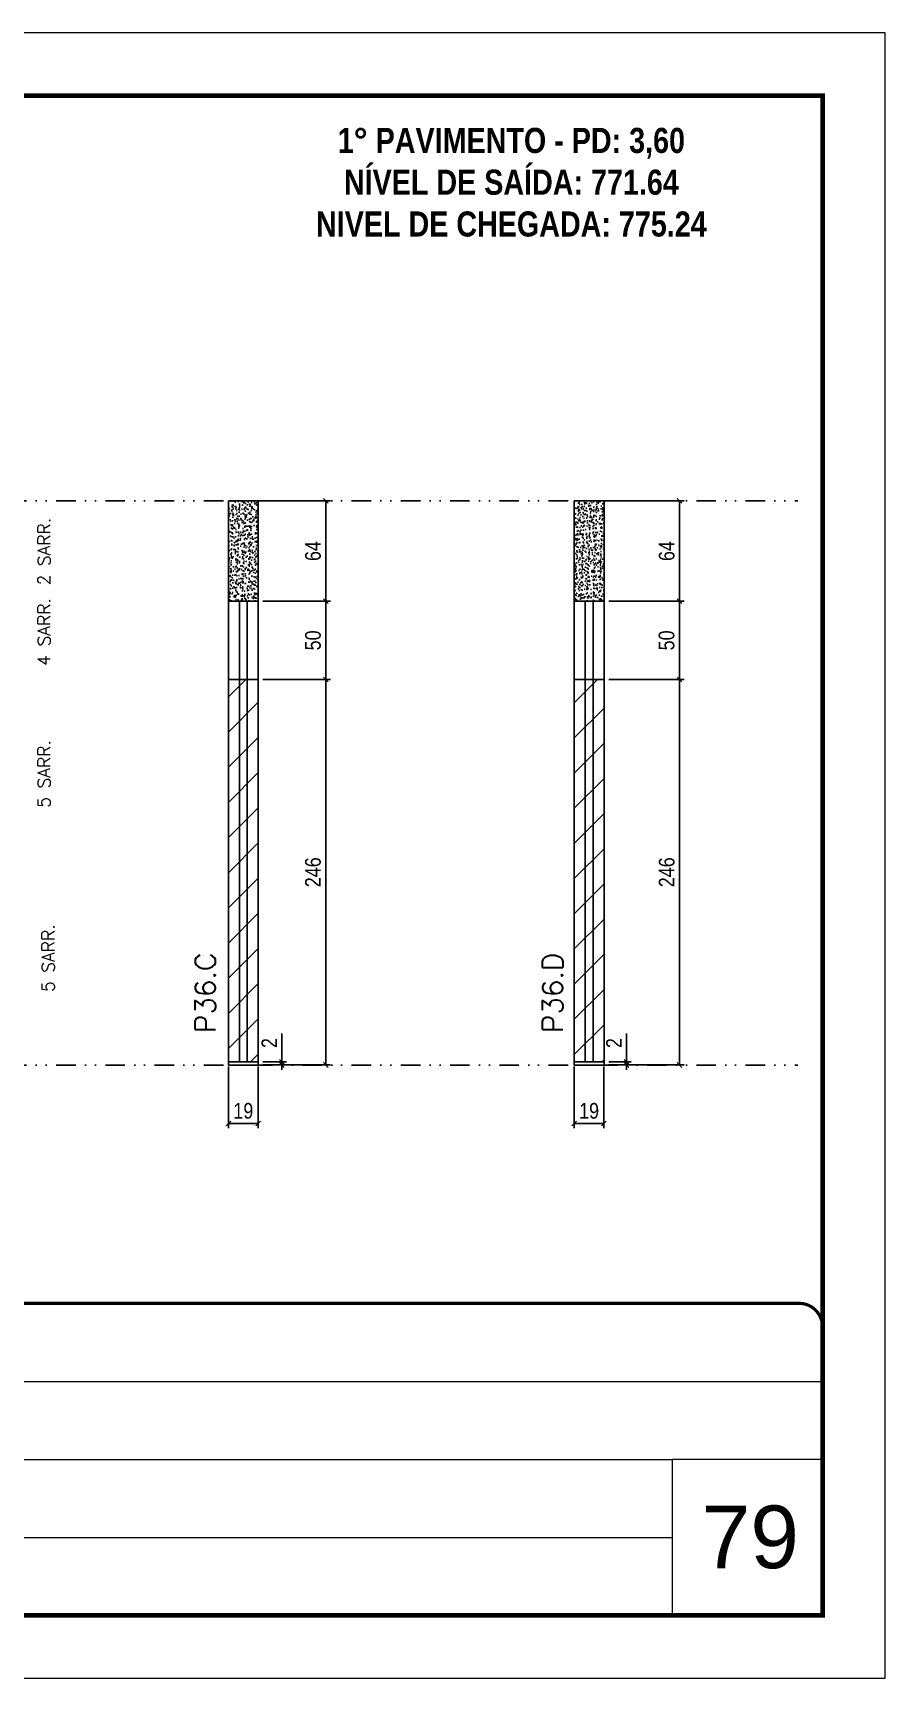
# Model space of a CAD drawing. Extents: x 2949 to 9203, y -16089 to 12527.
# Drawn here: x 7073 to 7618, y -10346 to -9296 of the extents above; entities that cross this region are included whole.
import ezdxf

# ---------------------------------------------------------------- set-up
doc = ezdxf.new("R2010")
doc.units = 0
for name, pattern in [('CONTINUO', [0]), ('DASHED', [0.75, 0.5, -0.25]), ('DIVIDE2', [0.625, 0.25, -0.125, 0, -0.125, 0, -0.125])]:
    doc.linetypes.add(name, pattern=pattern)
for name, color, linetype, lineweight in [('CARIMBO', 255, 'Continuous', 9), ('Folhas', 255, 'Continuous', 9), ('Hachura', 251, 'Continuous', 9), ('SARRAFO DE PRESSAO', 251, 'DASHED', 9), ('Texto Seção', 7, 'Continuous', 15)]:
    doc.layers.add(name, color=color, linetype=linetype, lineweight=lineweight)
for name, color, linetype in [('COTA', 241, 'Continuous'), ('NOMENCLATURA', 7, 'Continuous'), ('Nível', 160, 'Continuous'), ('Painéis', 200, 'Continuous'), ('SARR_2.2x7', 40, 'Continuous')]:
    doc.layers.add(name, color=color, linetype=linetype)
doc.styles.add('ARIAL', font='arial.ttf')
doc.styles.add('COTA TECNICA', font='techl___.ttf', dxfattribs={"height": 10})
doc.styles.add('COTA TECNICA-50', font='techl___.ttf', dxfattribs={"height": 10})
doc.styles.add('REGUA-120', font='ROMANS.shx', dxfattribs={"height": 15})
doc.styles.add('ROMANC', font='techb___.ttf', dxfattribs={"height": 2.5})
doc.styles.add('ROMANS', font='romans.shx')
doc.dimstyles.new('COTA PAINEL-50', dxfattribs={"dimtxt": 10, "dimasz": 3, "dimexe": 3, "dimexo": 3, "dimgap": 3, "dimtad": 1, "dimdec": 1, "dimzin": 12, "dimdsep": 46, "dimtxsty": 'COTA TECNICA-50', "dimblk1": 'OBLIQUE', "dimblk2": 'OBLIQUE', "dimsah": 1, "dimcen": 0.9, "dimclrd": 4, "dimclre": 4, "dimclrt": 240, "dimadec": 1, "dimazin": 3, "dimtfac": 1, "dimtdec": 1, "dimtmove": 0, "dimatfit": 3, "dimfxl": 1, "dimtolj": 1, "dimtzin": 12, "dimarcsym": 0})
doc.dimstyles.new('PAINEL', dxfattribs={"dimtxt": 10, "dimasz": 3, "dimexe": 3, "dimexo": 3, "dimgap": 3, "dimtad": 1, "dimdec": 1, "dimzin": 12, "dimdsep": 46, "dimtxsty": 'COTA TECNICA', "dimblk1": 'OBLIQUE', "dimblk2": 'OBLIQUE', "dimsah": 1, "dimcen": 0.9, "dimclrd": 4, "dimclre": 4, "dimclrt": 240, "dimadec": 1, "dimazin": 3, "dimtfac": 1, "dimtdec": 1, "dimtmove": 0, "dimatfit": 3, "dimfxl": 1, "dimtolj": 1, "dimtzin": 12, "dimarcsym": 0})
pattern_1 = [(45, (-127659.178, -37644.947), (-11.2253202, 11.2253202), [])]

# ---------------------------------------------------------------- blocks, each defined once
blk = doc.blocks.new('9999999999')
at = {"color": 30, "linetype": 'CONTINUO'}
for p, q in [((98564.6, 34379.6), (99584, 34379.6)), ((98564.6, 34329.8), (99488, 34329.8)), ((99584, 34329.8), (99488, 34329.8)), ((99488, 34329.8), (99488, 34230.2)), ((98564.6, 34280), (99488, 34280))]:
    blk.add_line(p, q, dxfattribs=at)
at = {"color": 30, "linetype": 'CONTINUO', "const_width": 2}
blk.add_lwpolyline([(99584, 34230.2), (99584, 34414.4, 0.414214), (99569, 34429.4), (98229, 34429.4, 0.414214), (98214, 34414.4), (98214, 34245.2, 0.414214), (98229, 34230.2), (99584, 34230.2)], format="xyb", dxfattribs=at)
at = {"layer": 'Folhas'}
blk.add_lwpolyline([(98139, 34190.2), (99624, 34190.2), (99624, 35240.2), (98139, 35240.2)], close=True, dxfattribs=at)
at = {"layer": 'Folhas', "color": 30, "const_width": 3}
blk.add_lwpolyline([(98214, 34230.2), (99584, 34230.2), (99584, 35200.2), (98214, 35200.2)], close=True, dxfattribs=at)
blk = doc.blocks.new('_Oblique')
at = {"color": 0, "linetype": 'ByBlock', "lineweight": -2}
blk.add_line((-0.5, -0.5), (0.5, 0.5), dxfattribs=at)
blk = doc.blocks.new('*D2912')
at = {"layer": 'COTA', "color": 4, "lineweight": -2, "transparency": 16777216}
for p, q in [((7198.2, -9955.9), (7198.2, -9995.3)), ((7217.2, -9955.9), (7217.2, -9995.3)), ((7198.2, -9992.3), (7217.2, -9992.3))]:
    blk.add_line(p, q, dxfattribs=at)
at = {"layer": 'Defpoints', "color": 0, "transparency": 16777216}
for p in [(7198.2, -9952.9), (7217.2, -9952.9), (7217.2, -9992.3)]:
    blk.add_point(p, dxfattribs=at)
at = {"layer": 'COTA', "color": 4, "lineweight": -2, "transparency": 16777216, "xscale": 3, "yscale": 3, "zscale": 3, "rotation": 180}
blk.add_blockref('_Oblique', (7198.2, -9992.3), dxfattribs=at)
at = {"layer": 'COTA', "color": 4, "lineweight": -2, "transparency": 16777216, "xscale": 3, "yscale": 3, "zscale": 3}
blk.add_blockref('_Oblique', (7217.2, -9992.3), dxfattribs=at)
at = {"layer": 'COTA', "color": 240, "transparency": 16777216, "insert": (7207.7, -9984.2), "char_height": 10, "attachment_point": 5, "style": 'COTA TECNICA'}
blk.add_mtext('\\A1;19', dxfattribs=at)
blk = doc.blocks.new('*D2913')
at = {"layer": 'COTA', "color": 4, "lineweight": -2, "transparency": 16777216}
for p, q in [((7419, -9955.9), (7419, -9995.3)), ((7438, -9955.9), (7438, -9995.3)), ((7419, -9992.3), (7438, -9992.3))]:
    blk.add_line(p, q, dxfattribs=at)
at = {"layer": 'Defpoints', "color": 0, "transparency": 16777216}
for p in [(7419, -9952.9), (7438, -9952.9), (7438, -9992.3)]:
    blk.add_point(p, dxfattribs=at)
at = {"layer": 'COTA', "color": 4, "lineweight": -2, "transparency": 16777216, "xscale": 3, "yscale": 3, "zscale": 3, "rotation": 180}
blk.add_blockref('_Oblique', (7419, -9992.3), dxfattribs=at)
at = {"layer": 'COTA', "color": 4, "lineweight": -2, "transparency": 16777216, "xscale": 3, "yscale": 3, "zscale": 3}
blk.add_blockref('_Oblique', (7438, -9992.3), dxfattribs=at)
at = {"layer": 'COTA', "color": 240, "transparency": 16777216, "insert": (7428.5, -9984.2), "char_height": 10, "attachment_point": 5, "style": 'COTA TECNICA'}
blk.add_mtext('\\A1;19', dxfattribs=at)
blk = doc.blocks.new('*D2914')
at = {"layer": 'COTA', "color": 4, "lineweight": -2, "transparency": 16777216}
for p, q in [((7441, -9708.9), (7489.2, -9708.9)), ((7486.2, -9708.9), (7486.2, -9954.9)), ((7441, -9954.9), (7489.2, -9954.9))]:
    blk.add_line(p, q, dxfattribs=at)
at = {"layer": 'Defpoints', "color": 0, "transparency": 16777216}
for p in [(7438, -9708.9), (7438, -9954.9), (7486.2, -9954.9)]:
    blk.add_point(p, dxfattribs=at)
at = {"layer": 'COTA', "color": 4, "lineweight": -2, "transparency": 16777216, "xscale": 3, "yscale": 3, "zscale": 3}
for p, rotation in [((7486.2, -9708.9), 90), ((7486.2, -9954.9), 270)]:
    blk.add_blockref('_Oblique', p, dxfattribs=dict(at, rotation=rotation))
at = {"layer": 'COTA', "color": 240, "transparency": 16777216, "insert": (7478.1, -9831.9), "char_height": 10, "attachment_point": 5, "rotation": 90, "style": 'COTA TECNICA'}
blk.add_mtext('\\A1;246', dxfattribs=at)
blk = doc.blocks.new('*D2915')
at = {"layer": 'COTA', "color": 4, "lineweight": -2, "transparency": 16777216}
for p, q in [((7441, -9594.9), (7489.2, -9594.9)), ((7486.2, -9658.9), (7486.2, -9594.9)), ((7441, -9658.9), (7489.2, -9658.9))]:
    blk.add_line(p, q, dxfattribs=at)
at = {"layer": 'Defpoints', "color": 0, "transparency": 16777216}
for p in [(7438, -9594.9), (7486.2, -9594.9), (7438, -9658.9)]:
    blk.add_point(p, dxfattribs=at)
at = {"layer": 'COTA', "color": 4, "lineweight": -2, "transparency": 16777216, "xscale": 3, "yscale": 3, "zscale": 3}
for p, rotation in [((7486.2, -9594.9), 90), ((7486.2, -9658.9), 270)]:
    blk.add_blockref('_Oblique', p, dxfattribs=dict(at, rotation=rotation))
at = {"layer": 'COTA', "color": 240, "transparency": 16777216, "insert": (7478.1, -9626.9), "char_height": 10, "attachment_point": 5, "rotation": 90, "style": 'COTA TECNICA'}
blk.add_mtext('\\A1;64', dxfattribs=at)
blk = doc.blocks.new('*D2916')
at = {"layer": 'COTA', "color": 4, "lineweight": -2, "transparency": 16777216}
for p, q in [((7220.2, -9708.9), (7263.3, -9708.9)), ((7260.3, -9954.9), (7260.3, -9708.9)), ((7220.2, -9954.9), (7263.3, -9954.9))]:
    blk.add_line(p, q, dxfattribs=at)
at = {"layer": 'Defpoints', "color": 0, "transparency": 16777216}
for p in [(7217.2, -9708.9), (7260.3, -9708.9), (7217.2, -9954.9)]:
    blk.add_point(p, dxfattribs=at)
at = {"layer": 'COTA', "color": 4, "lineweight": -2, "transparency": 16777216, "xscale": 3, "yscale": 3, "zscale": 3}
for p, rotation in [((7260.3, -9708.9), 90), ((7260.3, -9954.9), 270)]:
    blk.add_blockref('_Oblique', p, dxfattribs=dict(at, rotation=rotation))
at = {"layer": 'COTA', "color": 240, "transparency": 16777216, "insert": (7252.2, -9831.9), "char_height": 10, "attachment_point": 5, "rotation": 90, "style": 'COTA TECNICA'}
blk.add_mtext('\\A1;246', dxfattribs=at)
blk = doc.blocks.new('*D2917')
at = {"layer": 'COTA', "color": 4, "lineweight": -2, "transparency": 16777216}
for p, q in [((7232.3, -9952.9), (7232.3, -9934.8)), ((7220.2, -9952.9), (7235.3, -9952.9)), ((7232.3, -9954.9), (7232.3, -9952.9)), ((7220.2, -9954.9), (7235.3, -9954.9)), ((7232.3, -9954.9), (7232.3, -9957.9))]:
    blk.add_line(p, q, dxfattribs=at)
at = {"layer": 'Defpoints', "color": 0, "transparency": 16777216}
for p in [(7217.2, -9952.9), (7232.3, -9952.9), (7217.2, -9954.9)]:
    blk.add_point(p, dxfattribs=at)
at = {"layer": 'COTA', "color": 4, "lineweight": -2, "transparency": 16777216, "xscale": 3, "yscale": 3, "zscale": 3}
for p, rotation in [((7232.3, -9952.9), 270), ((7232.3, -9954.9), 90)]:
    blk.add_blockref('_Oblique', p, dxfattribs=dict(at, rotation=rotation))
at = {"layer": 'COTA', "color": 240, "transparency": 16777216, "insert": (7224.3, -9940.9), "char_height": 10, "attachment_point": 5, "rotation": 90, "style": 'COTA TECNICA-50'}
blk.add_mtext('\\A1;2', dxfattribs=at)
blk = doc.blocks.new('*D2962')
at = {"layer": 'COTA', "color": 4, "linetype": 'ByBlock', "lineweight": -2, "transparency": 16777216}
for p, q in [((7220.2, -9594.9), (7263.3, -9594.9)), ((7260.3, -9594.9), (7260.3, -9658.9)), ((7220.2, -9658.9), (7263.3, -9658.9))]:
    blk.add_line(p, q, dxfattribs=at)
at = {"layer": 'Defpoints', "color": 0, "linetype": 'ByBlock', "transparency": 16777216}
for p in [(7217.2, -9594.9), (7217.2, -9658.9), (7260.3, -9658.9)]:
    blk.add_point(p, dxfattribs=at)
at = {"layer": 'COTA', "color": 4, "linetype": 'ByBlock', "lineweight": -2, "transparency": 16777216, "xscale": 3, "yscale": 3, "zscale": 3}
for p, rotation in [((7260.3, -9594.9), 90), ((7260.3, -9658.9), 270)]:
    blk.add_blockref('_Oblique', p, dxfattribs=dict(at, rotation=rotation))
at = {"layer": 'COTA', "color": 240, "linetype": 'ByBlock', "transparency": 16777216, "insert": (7252.2, -9626.9), "char_height": 10, "attachment_point": 5, "rotation": 90, "style": 'COTA TECNICA'}
blk.add_mtext('\\A1;64', dxfattribs=at)
blk = doc.blocks.new('*D2963')
at = {"layer": 'COTA', "color": 4, "linetype": 'ByBlock', "lineweight": -2, "transparency": 16777216}
for p, q in [((7452.4, -9952.9), (7452.4, -9934.8)), ((7441, -9952.9), (7455.4, -9952.9)), ((7452.4, -9954.9), (7452.4, -9952.9)), ((7441, -9954.9), (7455.4, -9954.9)), ((7452.4, -9954.9), (7452.4, -9957.9))]:
    blk.add_line(p, q, dxfattribs=at)
at = {"layer": 'Defpoints', "color": 0, "linetype": 'ByBlock', "transparency": 16777216}
for p in [(7438, -9952.9), (7452.4, -9952.9), (7438, -9954.9)]:
    blk.add_point(p, dxfattribs=at)
at = {"layer": 'COTA', "color": 4, "linetype": 'ByBlock', "lineweight": -2, "transparency": 16777216, "xscale": 3, "yscale": 3, "zscale": 3}
for p, rotation in [((7452.4, -9952.9), 270), ((7452.4, -9954.9), 90)]:
    blk.add_blockref('_Oblique', p, dxfattribs=dict(at, rotation=rotation))
at = {"layer": 'COTA', "color": 240, "linetype": 'ByBlock', "transparency": 16777216, "insert": (7444.4, -9940.9), "char_height": 10, "attachment_point": 5, "rotation": 90, "style": 'COTA TECNICA'}
blk.add_mtext('\\A1;2', dxfattribs=at)
blk = doc.blocks.new('*D2958')
at = {"layer": 'COTA', "color": 4, "lineweight": -2, "transparency": 16777216}
for p, q in [((7220.2, -9658.9), (7263.3, -9658.9)), ((7260.3, -9658.9), (7260.3, -9708.9)), ((7220.2, -9708.9), (7263.3, -9708.9))]:
    blk.add_line(p, q, dxfattribs=at)
at = {"layer": 'Defpoints', "color": 0, "transparency": 16777216}
for p in [(7217.2, -9658.9), (7217.2, -9708.9), (7260.3, -9708.9)]:
    blk.add_point(p, dxfattribs=at)
at = {"layer": 'COTA', "color": 4, "lineweight": -2, "transparency": 16777216, "xscale": 3, "yscale": 3, "zscale": 3}
for p, rotation in [((7260.3, -9658.9), 90), ((7260.3, -9708.9), 270)]:
    blk.add_blockref('_Oblique', p, dxfattribs=dict(at, rotation=rotation))
at = {"layer": 'COTA', "color": 240, "transparency": 16777216, "insert": (7252.2, -9683.9), "char_height": 10, "attachment_point": 5, "rotation": 90, "style": 'COTA TECNICA'}
blk.add_mtext('\\A1;50', dxfattribs=at)
blk = doc.blocks.new('*D3009')
at = {"layer": 'COTA', "color": 4, "lineweight": -2, "transparency": 16777216}
for p, q in [((7441, -9658.9), (7489.2, -9658.9)), ((7486.2, -9658.9), (7486.2, -9708.9)), ((7441, -9708.9), (7489.2, -9708.9))]:
    blk.add_line(p, q, dxfattribs=at)
at = {"layer": 'Defpoints', "color": 0, "transparency": 16777216}
for p in [(7438, -9658.9), (7438, -9708.9), (7486.2, -9708.9)]:
    blk.add_point(p, dxfattribs=at)
at = {"layer": 'COTA', "color": 4, "lineweight": -2, "transparency": 16777216, "xscale": 3, "yscale": 3, "zscale": 3}
for p, rotation in [((7486.2, -9658.9), 90), ((7486.2, -9708.9), 270)]:
    blk.add_blockref('_Oblique', p, dxfattribs=dict(at, rotation=rotation))
at = {"layer": 'COTA', "color": 240, "transparency": 16777216, "insert": (7478, -9683.9), "char_height": 10, "attachment_point": 5, "rotation": 90, "style": 'COTA TECNICA'}
blk.add_mtext('\\A1;50', dxfattribs=at)

msp = doc.modelspace()

# ---------------------------------------------------------------- hatches: boundary and pattern name
at = {"layer": 'COTA', "linetype": 'ByBlock'}
h = msp.add_hatch(dxfattribs=at)
h.set_pattern_fill('AR-CONC', color=256, scale=0.03)
h.set_pattern_definition([(50, (-124532.8665, -37660.947), (5.46554007, -0.47817257), [0.5715, -6.2865]), (355, (-124532.8665, -37660.947), (-1.05730264, 5.73170536), [0.4572, -5.02921753]), (100.4514447, (-124532.411, -37660.987), (4.40823741, 5.25353256), [0.48570026, -5.34270734]), (46.1842, (-124532.8665, -37659.423), (8.13237123, -1.26126984), [0.85725, -9.42975]), (96.6355576, (-124532.189, -37659.528), (7.122124, 7.42278374), [0.7285507, -8.01406824]), (351.184151, (-124532.8665, -37659.423), (7.122124, 7.42278374), [0.685799, -7.54379196]), (21, (-124532.1045, -37659.804), (4.54843174, -3.06795595), [0.5715, -6.2865]), (326, (-124532.1045, -37659.804), (1.85406085, 5.52563898), [0.4572, -5.0292]), (71.451445, (-124531.7255, -37660.0596), (6.40249258, 2.45768307), [0.48570026, -5.34269813]), (37.5, (-124532.8665, -37660.947), (0.092658098, 2.536651166), [0, -4.96824, 0, -5.1054, 0, -5.04825]), (7.5, (-124532.8665, -37660.947), (2.004589875, 3.005417245), [0, -2.91084, 0, -4.85394, 0, -1.92405]), (327.5, (-124534.5658, -37660.947), (4.067717855, -0.17186232), [0, -1.905, 0, -5.9436, 0, -7.8867]), (317.5, (-124535.3278, -37660.947), (4.44387544, 0.76279473), [0, -2.4765, 0, -3.94716, 0, -5.6007])])
h.paths.add_polyline_path([(7198.24, -9658.91), (7217.24, -9658.91), (7217.24, -9594.91), (7198.24, -9594.91)])
h = msp.add_hatch(dxfattribs=at)
h.set_pattern_fill('AR-CONC', color=256, scale=0.03)
h.set_pattern_definition([(50, (-124495.2517, -37661.947), (5.46554007, -0.47817257), [0.5715, -6.2865]), (355, (-124495.2517, -37661.947), (-1.05730264, 5.73170536), [0.4572, -5.02921753]), (100.4514447, (-124494.796, -37661.987), (4.40823741, 5.25353256), [0.48570026, -5.34270734]), (46.1842, (-124495.252, -37660.423), (8.13237123, -1.26126984), [0.85725, -9.42975]), (96.6355576, (-124494.574, -37660.528), (7.122124, 7.42278374), [0.7285507, -8.01406824]), (351.184151, (-124495.252, -37660.423), (7.122124, 7.42278374), [0.685799, -7.54379196]), (21, (-124494.4897, -37660.804), (4.54843174, -3.06795595), [0.5715, -6.2865]), (326, (-124494.4897, -37660.804), (1.85406085, 5.52563898), [0.4572, -5.0292]), (71.451445, (-124494.1107, -37661.0596), (6.40249258, 2.45768307), [0.48570026, -5.34269813]), (37.5, (-124495.2517, -37661.947), (0.092658098, 2.536651166), [0, -4.96824, 0, -5.1054, 0, -5.04825]), (7.5, (-124495.2517, -37661.947), (2.004589875, 3.005417245), [0, -2.91084, 0, -4.85394, 0, -1.92405]), (327.5, (-124496.951, -37661.947), (4.067717855, -0.17186232), [0, -1.905, 0, -5.9436, 0, -7.8867]), (317.5, (-124497.713, -37661.947), (4.44387544, 0.76279473), [0, -2.4765, 0, -3.94716, 0, -5.6007])])
h.paths.add_polyline_path([(7419.02, -9658.91), (7438.02, -9658.91), (7438.02, -9594.91), (7419.02, -9594.91)])
at = {"layer": 'Hachura', "linetype": 'ByBlock'}
h = msp.add_hatch(dxfattribs=at)
h.set_pattern_fill('ANSI31', color=256, scale=5)
h.set_pattern_definition(pattern_1)
h.paths.add_polyline_path([(7217.24, -9708.91), (7198.24, -9708.91), (7198.24, -9952.91), (7217.24, -9952.91)])
h = msp.add_hatch(dxfattribs=at)
h.set_pattern_fill('ANSI31', color=256, scale=5)
h.set_pattern_definition(pattern_1)
h.paths.add_polyline_path([(7438.02, -9708.91), (7419.02, -9708.91), (7419.02, -9952.91), (7438.02, -9952.91)])

# ---------------------------------------------------------------- linework, layer by layer
at = {"layer": 'COTA', "linetype": 'ByBlock'}
for points in [[(7198.24, -9658.91), (7217.24, -9658.91), (7217.24, -9594.91), (7198.24, -9594.91)], [(7419.02, -9658.91), (7438.02, -9658.91), (7438.02, -9594.91), (7419.02, -9594.91)]]:
    msp.add_lwpolyline(points, close=True, dxfattribs=at)
at = {"layer": 'Nível', "color": 4, "linetype": 'DIVIDE2', "ltscale": 50}
for p, q in [((6207.53, -9594.91), (7561.82, -9594.91)), ((6207.53, -9954.91), (7561.82, -9954.91))]:
    msp.add_line(p, q, dxfattribs=at)
at = {"layer": 'Painéis'}
for p, q in [((7198.24, -9658.91), (7217.24, -9658.91)), ((7198.24, -9708.91), (7198.24, -9658.91)), ((7217.24, -9658.91), (7217.24, -9708.91)), ((7419.02, -9658.91), (7438.02, -9658.91)), ((7419.02, -9708.91), (7419.02, -9658.91)), ((7438.02, -9658.91), (7438.02, -9708.91)), ((7217.24, -9708.91), (7198.24, -9708.91)), ((7438.02, -9708.91), (7419.02, -9708.91)), ((7419.02, -9708.91), (7419.02, -9952.91)), ((7419.02, -9708.91), (7438.02, -9708.91)), ((7438.02, -9708.91), (7419.02, -9708.91)), ((7438.02, -9952.91), (7438.02, -9708.91)), ((7419.02, -9952.91), (7438.02, -9952.91)), ((7419.02, -9952.91), (7438.02, -9952.91)), ((7419.02, -9954.91), (7419.02, -9952.91)), ((7438.02, -9952.91), (7438.02, -9954.91)), ((7438.02, -9954.91), (7419.02, -9954.91))]:
    msp.add_line(p, q, dxfattribs=at)
for points in [[(7198.24, -9952.91), (7217.24, -9952.91), (7217.24, -9708.91), (7198.24, -9708.91)], [(7198.24, -9708.91), (7217.24, -9708.91), (7217.24, -9708.91), (7198.24, -9708.91)], [(7198.24, -9952.91), (7217.24, -9952.91), (7217.24, -9954.91), (7198.24, -9954.91)]]:
    msp.add_lwpolyline(points, close=True, dxfattribs=at)
at = {"layer": 'SARR_2.2x7'}
for p, q in [((7205.24, -9708.91), (7205.24, -9658.91)), ((7210.24, -9658.91), (7210.24, -9708.91)), ((7426.02, -9708.91), (7426.02, -9658.91)), ((7431.02, -9658.91), (7431.02, -9708.91)), ((7205.24, -9708.91), (7205.24, -9952.91)), ((7210.24, -9708.91), (7210.24, -9952.91)), ((7426.02, -9708.91), (7426.02, -9952.91)), ((7431.02, -9708.91), (7431.02, -9952.91))]:
    msp.add_line(p, q, dxfattribs=at)

# ---------------------------------------------------------------- block references
at = {"layer": 'SARRAFO DE PRESSAO', "color": 6, "linetype": 'ByBlock'}
msp.add_blockref('9999999999', (-92006.44, -44536.4), dxfattribs=at)

# ---------------------------------------------------------------- texts
at = {"layer": 'CARIMBO', "style": 'ARIAL'}
msp.add_text('79', height=40, dxfattribs=at).set_placement((7500.39, -10276.05))
at = {"layer": 'NOMENCLATURA', "color": 2, "insert": (7378.86, -9330.13), "char_height": 16, "attachment_point": 2, "style": 'ROMANC'}
msp.add_mtext_dynamic_manual_height_columns('\\P1° PAVIMENTO - PD: 3,60\\PNÍVEL DE SAÍDA: 771.64\\PNIVEL DE CHEGADA: 775.24', width=300.2766, gutter_width=1, heights=[0], dxfattribs=at)
at = {"layer": 'Texto Seção', "linetype": 'Continuous', "style": 'ROMANS'}
for s, p in [('2 SARR.', (7084.41, -9648.82)), ('4 SARR.', (7084.41, -9700.04)), ('5 SARR.', (7084.41, -9790.69)), ('5 SARR.', (7087.12, -9908.28))]:
    msp.add_text(s, height=8, rotation=90, dxfattribs=at).set_placement(p)
at = {"layer": 'Texto Seção', "char_height": 13, "width": 285.3299, "attachment_point": 7, "rotation": 90, "style": 'REGUA-120'}
for s, insert in [('P36.C', (7189.9, -9934.44)), ('P36.D', (7411.7, -9934.44))]:
    msp.add_mtext(s, dxfattribs=dict(at, insert=insert))

# ---------------------------------------------------------------- dimensions: what is measured, and where the dimension line sits
at = {"layer": 'COTA', "linetype": 'ByBlock'}
for base, p1, p2, picture, middle in [((7260.32, -9658.91), (7217.24, -9594.91), (7217.24, -9658.91), '*D2962', (7252.22, -9626.91)), ((7452.44, -9952.91), (7438.02, -9954.91), (7438.02, -9952.91), '*D2963', (7444.44, -9940.85))]:
    dim = msp.add_linear_dim(base=base, p1=p1, p2=p2, angle=90, dimstyle='PAINEL', dxfattribs=at)
    dim.commit()
    dim.dimension.update_dxf_attribs({"geometry": picture, "text_midpoint": middle})
at = {"layer": 'COTA'}
for base, p1, p2, picture, middle in [((7486.15, -9594.91), (7438.02, -9658.91), (7438.02, -9594.91), '*D2915', (7478.05, -9626.91)), ((7260.32, -9708.91), (7217.24, -9954.91), (7217.24, -9708.91), '*D2916', (7252.22, -9831.91)), ((7486.15, -9954.91), (7438.02, -9708.91), (7438.02, -9954.91), '*D2914', (7478.05, -9831.91))]:
    dim = msp.add_linear_dim(base=base, p1=p1, p2=p2, angle=90, dimstyle='PAINEL', override={"dimarcsym": 2}, dxfattribs=at)
    dim.commit()
    dim.dimension.update_dxf_attribs({"geometry": picture, "text_midpoint": middle})
for base, p1, p2, picture, middle in [((7260.32, -9708.91), (7217.24, -9658.91), (7217.24, -9708.91), '*D2958', (7252.21, -9683.91)), ((7486.15, -9708.91), (7438.02, -9658.91), (7438.02, -9708.91), '*D3009', (7478.04, -9683.91))]:
    dim = msp.add_linear_dim(base=base, p1=p1, p2=p2, angle=90, dimstyle='PAINEL', dxfattribs=at)
    dim.commit()
    dim.dimension.update_dxf_attribs({"geometry": picture, "text_midpoint": middle})
dim = msp.add_linear_dim(base=(7232.32, -9952.91), p1=(7217.24, -9954.91), p2=(7217.24, -9952.91), angle=90, dimstyle='COTA PAINEL-50', dxfattribs=at)
dim.commit()
dim.dimension.update_dxf_attribs({"geometry": '*D2917', "text_midpoint": (7232.32, -9940.85), "dimtype": 160})
for base, p1, p2, picture, middle in [((7217.24, -9992.25), (7198.24, -9952.91), (7217.24, -9952.91), '*D2912', (7207.74, -9984.17)), ((7438.02, -9992.25), (7419.02, -9952.91), (7438.02, -9952.91), '*D2913', (7428.52, -9984.17))]:
    dim = msp.add_linear_dim(base=base, p1=p1, p2=p2, dimstyle='PAINEL', override={"dimarcsym": 2}, dxfattribs=at)
    dim.commit()
    dim.dimension.update_dxf_attribs({"geometry": picture, "text_midpoint": middle})

doc.saveas('drawing.dxf')
